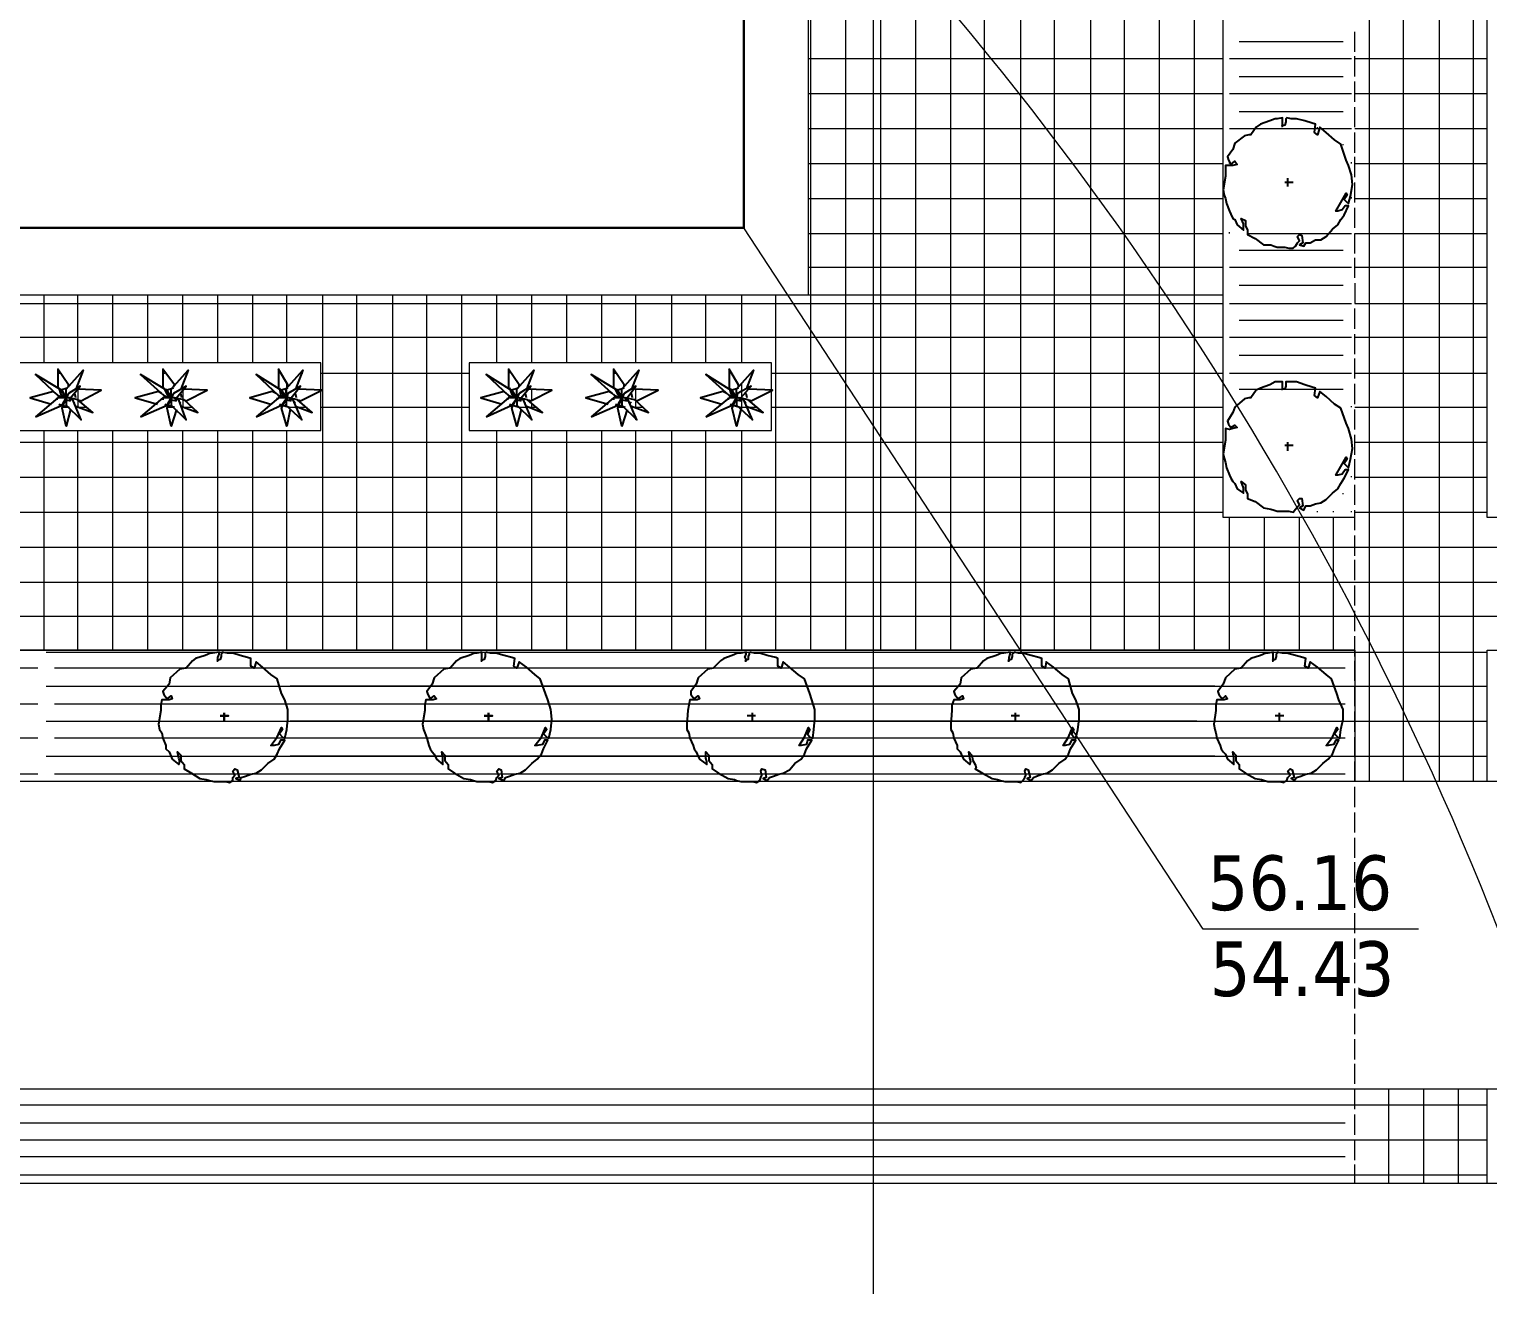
# Model space of a CAD drawing. Extents: x -39.3 to 16.4, y 0 to 11.7.
# Drawn here: x 11.338 to 13.631, y 6.027 to 8.014 of the extents above; entities that cross this region are included whole.
import ezdxf

# ---------------------------------------------------------------- set-up
doc = ezdxf.new("R2010")
doc.units = 0
doc.header["$MEASUREMENT"] = 0
doc.layers.add('PDF _Геометрия', color=7, linetype='Continuous')
doc.layers.add('PDF _Текст', color=7, linetype='Continuous')
doc.styles.add('PDF Tahoma', font='tahoma.ttf')

msp = doc.modelspace()

# ---------------------------------------------------------------- linework, layer by layer
at = {"layer": 'PDF _Геометрия', "lineweight": 13}
for points in [[(12.665, 10.8333), (12.665, 10.66), (12.665, 6.2), (12.665, 6.0267)], [(13.8367, 10.66), (13.8367, 7.005), (13.8333, 6.9733), (13.8267, 6.945), (13.8133, 6.9183), (13.7967, 6.8933), (13.775, 6.8717), (13.75, 6.855), (13.7233, 6.8417), (13.6933, 6.835), (13.6633, 6.8317), (9.2117, 6.8317)], [(12.6217, 7.0383), (12.6217, 7.2467), (12.6217, 7.455), (12.6217, 7.575), (12.6217, 7.5967), (12.6217, 8.2217), (12.6217, 9.6533), (12.6217, 9.8833), (12.6217, 10.66)], [(12.6767, 7.0383), (12.6767, 7.2467), (12.6767, 7.3717), (12.6767, 7.5333), (12.6767, 7.5967), (12.6767, 8.155), (12.6767, 9.6533), (12.6767, 10.66)], [(12.7317, 7.0383), (12.7317, 7.2467), (12.7317, 7.2883), (12.7317, 7.49), (12.7317, 7.5967), (12.7317, 8.0867), (12.7317, 9.6533), (12.7317, 10.66)], [(12.7867, 7.0383), (12.7867, 7.2033), (12.7867, 7.2467), (12.7867, 7.4483), (12.7867, 7.5967), (12.7867, 8.0183), (12.7867, 9.6533), (12.7867, 10.66)], [(12.84, 7.0383), (12.84, 7.12), (12.84, 7.2467), (12.84, 7.405), (12.84, 7.5967), (12.84, 7.9483), (12.84, 9.6533), (12.84, 10.66)], [(13.4217, 7.2467), (13.215, 7.2467), (13.215, 7.5967), (13.215, 10.66)], [(13.445, 6.8317), (13.445, 7.0717), (13.445, 10.66)], [(13.4983, 6.8317), (13.4983, 6.9733), (13.4983, 10.66)], [(13.555, 6.8317), (13.555, 6.8633), (13.555, 10.66)], [(13.6083, 6.8317), (13.6083, 10.66)], [(13.8367, 7.2467), (13.63, 7.2467), (13.63, 10.66)], [(12.5667, 7.0383), (12.5667, 7.2467), (12.5667, 7.5383), (12.5667, 7.5967), (12.5667, 7.6183), (12.5667, 8.2883), (12.5667, 9.6533), (12.5667, 9.82), (12.5667, 10.27)], [(12.8967, 7.0383), (12.8967, 7.2467), (12.8967, 7.3617), (12.8967, 7.5967), (12.8967, 7.8767), (12.8967, 9.6533), (12.8967, 10.015)], [(12.95, 7.0383), (12.95, 7.2467), (12.95, 7.32), (12.95, 7.5967), (12.95, 7.805), (12.95, 9.6533), (12.95, 10.015)], [(13.0067, 7.0383), (13.0067, 7.2467), (13.0067, 7.2767), (13.0067, 7.5967), (13.0067, 7.7317), (13.0067, 9.6533), (13.0067, 10.015)], [(13.06, 7.0383), (13.06, 7.2467), (13.06, 7.5967), (13.06, 7.6583), (13.06, 9.6533), (13.06, 10.015)], [(13.115, 7.0383), (13.115, 7.2467), (13.115, 7.5817), (13.115, 7.5967), (13.115, 9.6533), (13.115, 10.015)], [(13.17, 7.0383), (13.17, 7.2467), (13.17, 7.5033), (13.17, 7.5967), (13.17, 9.6533), (13.17, 10.015)], [(12.665, 6.2), (9.2117, 6.2), (9.2117, 9.6533), (9.0383, 9.6533)], [(13.4217, 7.9783), (13.4217, 8.01)], [(13.24, 7.995), (13.4033, 7.995)], [(12.5633, 7.9683), (12.665, 7.9683), (12.8267, 7.9683), (13.215, 7.9683)], [(13.225, 7.9683), (13.4167, 7.9683)], [(13.4217, 7.94), (13.4217, 7.9717)], [(13.4217, 7.9683), (13.63, 7.9683)], [(13.24, 7.94), (13.4033, 7.94)], [(12.5633, 7.9133), (12.665, 7.9133), (12.8683, 7.9133), (13.215, 7.9133)], [(13.225, 7.9133), (13.4167, 7.9133)], [(13.4217, 7.9), (13.4217, 7.9317)], [(13.4217, 7.9133), (13.63, 7.9133)], [(13.4217, 7.86), (13.4217, 7.8917)], [(13.24, 7.885), (13.4033, 7.885)], [(12.5633, 7.8583), (12.665, 7.8583), (12.9117, 7.8583), (13.215, 7.8583)], [(13.225, 7.8583), (13.4167, 7.8583)], [(13.3633, 7.8583), (13.3633, 7.86)], [(13.4217, 7.8583), (13.63, 7.8583)], [(13.4217, 7.82), (13.4217, 7.8517)], [(13.4033, 7.8317), (13.4033, 7.8333)], [(12.5633, 7.8033), (12.665, 7.8033), (12.9517, 7.8033), (13.215, 7.8033)], [(13.225, 7.8033), (13.225, 7.805)], [(13.4167, 7.8033), (13.4167, 7.805)], [(13.4217, 7.7817), (13.4217, 7.8133)], [(13.4217, 7.8033), (13.63, 7.8033)], [(13.4217, 7.7417), (13.4217, 7.7733)], [(13.4167, 7.7483), (13.4167, 7.75)], [(12.5633, 7.7483), (12.665, 7.7483), (12.9933, 7.7483), (13.215, 7.7483)], [(13.4217, 7.7483), (13.63, 7.7483)], [(13.4217, 7.7017), (13.4217, 7.7333)], [(11.3517, 7.7017), (11.405, 7.7017)], [(11.6017, 7.7017), (11.6567, 7.7017)], [(13.5217, 6.6), (13.1833, 6.6), (12.4617, 7.7017)], [(12.5633, 7.6933), (12.665, 7.6933), (13.035, 7.6933), (13.215, 7.6933)], [(13.225, 7.6933), (13.225, 7.695)], [(13.2533, 7.6933), (13.4167, 7.6933)], [(13.4217, 7.6617), (13.4217, 7.6933), (13.63, 7.6933)], [(13.24, 7.6667), (13.4033, 7.6667)], [(12.5633, 7.64), (12.665, 7.64), (13.0733, 7.64), (13.215, 7.64)], [(13.225, 7.64), (13.4167, 7.64)], [(13.4217, 7.6233), (13.4217, 7.655)], [(13.4217, 7.64), (13.63, 7.64)], [(13.24, 7.6117), (13.4033, 7.6117)], [(13.4217, 7.615), (13.4217, 7.5833), (13.63, 7.5833)], [(11.3617, 7.49), (11.3617, 7.5967)], [(11.415, 7.49), (11.415, 7.5967)], [(11.47, 7.49), (11.47, 7.5967)], [(11.525, 7.49), (11.525, 7.5967)], [(11.58, 7.49), (11.58, 7.5967)], [(11.635, 7.49), (11.635, 7.5967)], [(11.69, 7.49), (11.69, 7.5967)], [(11.7433, 7.49), (11.7433, 7.5967)], [(11.8, 7.0383), (11.8, 7.2467), (11.8, 7.5967)], [(11.8533, 7.0383), (11.8533, 7.2467), (11.8533, 7.5967)], [(11.91, 7.0383), (11.91, 7.2467), (11.91, 7.5967)], [(11.9633, 7.0383), (11.9633, 7.2467), (11.9633, 7.5967)], [(12.0183, 7.0383), (12.0183, 7.2467), (12.0183, 7.5967)], [(12.0733, 7.49), (12.0733, 7.5967)], [(12.1283, 7.49), (12.1283, 7.5967)], [(12.1833, 7.49), (12.1833, 7.5967)], [(12.2383, 7.49), (12.2383, 7.5967)], [(12.2917, 7.49), (12.2917, 7.5967)], [(12.3483, 7.49), (12.3483, 7.5967)], [(12.4017, 7.49), (12.4017, 7.5967)], [(12.4583, 7.49), (12.4583, 7.5967)], [(12.5117, 7.0383), (12.5117, 7.2467), (12.5117, 7.5967)], [(12.5633, 7.5967), (13.215, 7.5967)], [(9.81, 7.5833), (10.515, 7.5833), (10.5333, 7.5833), (12.5367, 7.5833), (12.61, 7.5833), (12.665, 7.5833), (13.1133, 7.5833), (13.215, 7.5833)], [(13.225, 7.5833), (13.4167, 7.5833)], [(13.4217, 7.5433), (13.4217, 7.575)], [(13.24, 7.5567), (13.4033, 7.5567)], [(9.81, 7.53), (10.5, 7.53), (10.555, 7.53), (12.5717, 7.53), (12.665, 7.53), (12.6817, 7.53), (13.1533, 7.53), (13.215, 7.53)], [(13.225, 7.53), (13.4167, 7.53)], [(13.4217, 7.5033), (13.4217, 7.535)], [(13.4217, 7.53), (13.63, 7.53)], [(13.24, 7.5017), (13.4033, 7.5017)], [(13.4217, 7.465), (13.4217, 7.4967)], [(12.0917, 7.4733), (12.0917, 7.475)], [(12.095, 7.4733), (12.095, 7.475)], [(12.475, 7.4733), (12.475, 7.475)], [(11.3833, 7.4733), (11.3867, 7.4733)], [(11.5483, 7.4733), (11.5517, 7.4733)], [(11.73, 7.4733), (11.7317, 7.4733)], [(11.7433, 7.4217), (11.7433, 7.4567)], [(11.7667, 7.4733), (11.7683, 7.4733)], [(11.7967, 7.4733), (12.03, 7.4733)], [(12.2567, 7.4733), (12.26, 7.4733)], [(12.4383, 7.4733), (12.44, 7.4733)], [(12.4583, 7.4167), (12.4583, 7.4567)], [(12.505, 7.4733), (12.6083, 7.4733), (12.665, 7.4733), (12.7517, 7.4733), (13.1917, 7.4733), (13.215, 7.4733)], [(13.225, 7.4733), (13.4167, 7.4733)], [(13.4217, 7.4733), (13.63, 7.4733)], [(13.4217, 7.425), (13.4217, 7.4567)], [(11.415, 7.4483), (11.415, 7.42), (11.4283, 7.42)], [(11.58, 7.4483), (11.58, 7.42), (11.595, 7.42)], [(12.1283, 7.43), (12.1283, 7.4483)], [(12.2917, 7.43), (12.2917, 7.4483)], [(12.2917, 7.4183), (12.2917, 7.4283)], [(13.24, 7.4483), (13.4033, 7.4483)], [(11.39, 7.42), (11.4017, 7.42)], [(11.4133, 7.42), (11.4133, 7.4217)], [(11.415, 7.4117), (11.415, 7.4133)], [(11.415, 7.405), (11.415, 7.4067)], [(11.5567, 7.42), (11.5667, 7.42)], [(11.5783, 7.42), (11.5783, 7.4217)], [(11.58, 7.4133), (11.58, 7.415)], [(11.745, 7.42), (11.7567, 7.42)], [(11.76, 7.42), (11.775, 7.42)], [(11.7967, 7.42), (12.03, 7.42)], [(12.1083, 7.42), (12.12, 7.42)], [(12.1217, 7.42), (12.1367, 7.42)], [(12.1283, 7.4183), (12.1283, 7.4267)], [(12.265, 7.42), (12.275, 7.42)], [(12.2867, 7.42), (12.2867, 7.4217)], [(12.2883, 7.42), (12.3033, 7.42)], [(12.2917, 7.4033), (12.2917, 7.405)], [(12.4533, 7.42), (12.465, 7.42)], [(12.4683, 7.42), (12.4833, 7.42)], [(12.505, 7.42), (12.645, 7.42), (12.665, 7.42), (12.8233, 7.42), (13.215, 7.42)], [(13.4167, 7.42), (13.4167, 7.4217)], [(13.4217, 7.42), (13.63, 7.42)], [(13.4217, 7.385), (13.4217, 7.4167)], [(11.3617, 7.0383), (11.3617, 7.2467), (11.3617, 7.3833)], [(11.415, 7.0383), (11.415, 7.2467), (11.415, 7.3833)], [(11.47, 7.0383), (11.47, 7.2467), (11.47, 7.3833)], [(11.525, 7.0383), (11.525, 7.2467), (11.525, 7.3833)], [(11.58, 7.0383), (11.58, 7.2467), (11.58, 7.3833)], [(11.635, 7.0383), (11.635, 7.2467), (11.635, 7.3833)], [(11.69, 7.0383), (11.69, 7.2467), (11.69, 7.3833)], [(11.7433, 7.0383), (11.7433, 7.2467), (11.7433, 7.3833)], [(12.0733, 7.0383), (12.0733, 7.2467), (12.0733, 7.3833)], [(12.1283, 7.0383), (12.1283, 7.2467), (12.1283, 7.3833)], [(12.1833, 7.0383), (12.1833, 7.2467), (12.1833, 7.3833)], [(12.2383, 7.0383), (12.2383, 7.2467), (12.2383, 7.3833)], [(12.2917, 7.4), (12.2917, 7.4017)], [(12.2917, 7.0383), (12.2917, 7.2467), (12.2917, 7.3833)], [(12.3483, 7.0383), (12.3483, 7.2467), (12.3483, 7.3833)], [(12.4017, 7.0383), (12.4017, 7.2467), (12.4017, 7.3833)], [(12.4583, 7.0383), (12.4583, 7.2467), (12.4583, 7.3833)], [(9.2117, 7.365), (10.3967, 7.365), (10.665, 7.365), (12.665, 7.365), (12.6817, 7.365), (12.8933, 7.365), (13.215, 7.365)], [(13.4217, 7.345), (13.4217, 7.3767)], [(13.4217, 7.365), (13.63, 7.365)], [(13.4217, 7.3067), (13.4217, 7.3383)], [(10.6983, 7.31), (12.665, 7.31), (12.7183, 7.31), (12.9633, 7.31), (13.215, 7.31)], [(13.4167, 7.31), (13.4167, 7.3117)], [(13.4217, 7.31), (13.63, 7.31)], [(13.4217, 7.2667), (13.4217, 7.2983)], [(13.4033, 7.2833), (13.4033, 7.285)], [(9.2117, 7.255), (10.3283, 7.255), (10.7317, 7.255), (12.665, 7.255), (12.7533, 7.255), (13.035, 7.255), (13.215, 7.255)], [(13.225, 7.0383), (13.225, 7.2467)], [(13.28, 7.0383), (13.28, 7.2467)], [(13.335, 7.0383), (13.335, 7.2467)], [(13.3633, 7.255), (13.3633, 7.2567)], [(13.3883, 7.255), (13.3883, 7.2567)], [(13.3883, 7.0383), (13.3883, 7.1667), (13.3883, 7.2467)], [(13.4167, 7.255), (13.4167, 7.2567)], [(13.4217, 7.2267), (13.4217, 7.2583)], [(13.4217, 7.255), (13.63, 7.255)], [(10.7633, 7.2), (12.665, 7.2), (12.79, 7.2), (13.3683, 7.2), (13.8367, 7.2)], [(13.4217, 7.1867), (13.4217, 7.2183)], [(13.4217, 7.1483), (13.4217, 7.18)], [(10.7933, 7.145), (12.665, 7.145), (12.825, 7.145), (13.4017, 7.145), (13.8367, 7.145)], [(13.4217, 7.1083), (13.4217, 7.14)], [(10.8217, 7.0917), (12.665, 7.0917), (12.8617, 7.0917), (13.435, 7.0917), (13.8367, 7.0917)], [(13.4217, 7.0683), (13.4217, 7.1)], [(13.4217, 7.0383), (9.2117, 7.0383)], [(13.4217, 7.0283), (13.4217, 7.06)], [(13.63, 6.8317), (13.63, 7.0383), (13.8367, 7.0383)], [(11.365, 7.035), (13.4217, 7.035), (13.465, 7.035), (13.63, 7.035)], [(13.4217, 6.99), (13.4217, 7.0217)], [(11.3517, 7.01), (10.3083, 7.01)], [(13.4067, 7.01), (11.3783, 7.01)], [(13.215, 7.01), (11.735, 7.01)], [(12.8033, 7.01), (12.145, 7.01)], [(11.365, 6.9817), (13.4217, 6.9817), (13.495, 6.9817), (13.63, 6.9817)], [(13.2017, 6.9817), (11.7483, 6.9817)], [(12.7917, 6.9817), (12.1583, 6.9817)], [(13.4217, 6.95), (13.4217, 6.9817)], [(11.3517, 6.9533), (10.5, 6.9533)], [(13.4067, 6.9533), (11.3783, 6.9533)], [(13.1883, 6.9533), (11.7617, 6.9533)], [(12.7767, 6.9533), (12.1733, 6.9533)], [(11.365, 6.9267), (13.4217, 6.9267), (13.5217, 6.9267), (13.63, 6.9267)], [(13.1733, 6.9267), (11.7483, 6.9267)], [(12.7633, 6.9267), (12.1583, 6.9267)], [(13.4217, 6.91), (13.4217, 6.9417)], [(13.4217, 6.87), (13.4217, 6.9017)], [(11.3517, 6.9), (10.5, 6.9)], [(13.4067, 6.9), (11.3783, 6.9)], [(13.1883, 6.9), (11.735, 6.9)], [(12.7767, 6.9), (12.145, 6.9)], [(11.365, 6.8717), (13.4217, 6.8717), (13.55, 6.8717), (13.63, 6.8717)], [(13.2017, 6.8717), (11.7483, 6.8717)], [(12.8167, 6.8717), (12.1583, 6.8717)], [(13.4217, 6.8317), (13.4217, 6.8633)], [(11.3517, 6.8433), (10.3083, 6.8433)], [(13.4067, 6.8433), (11.3783, 6.8433)], [(13.2417, 6.8433), (11.7067, 6.8433)], [(12.8317, 6.8433), (12.1183, 6.8433)], [(13.4217, 6.7917), (13.4217, 6.8233)], [(13.4217, 6.7517), (13.4217, 6.7833)], [(13.4217, 6.7117), (13.4217, 6.7433)], [(13.4217, 6.6733), (13.4217, 6.705)], [(13.4217, 6.6333), (13.4217, 6.665)], [(13.4217, 6.5933), (13.4217, 6.625)], [(13.4217, 6.5533), (13.4217, 6.585)], [(13.4217, 6.515), (13.4217, 6.5467)], [(13.4217, 6.475), (13.4217, 6.5067)], [(13.4217, 6.435), (13.4217, 6.4667)], [(13.4217, 6.395), (13.4217, 6.4267)], [(13.4217, 6.3567), (13.4217, 6.3883)], [(13.835, 6.2), (13.8267, 6.23), (13.815, 6.2583), (13.7983, 6.2833), (13.7783, 6.305), (13.7533, 6.325), (13.725, 6.3383), (13.6933, 6.345), (13.6633, 6.3483), (9.2117, 6.3483)], [(13.4217, 6.3167), (13.4217, 6.3483)], [(13.475, 6.2), (13.475, 6.3483)], [(13.53, 6.2), (13.53, 6.3483)], [(13.585, 6.2), (13.585, 6.3483)], [(13.63, 6.2), (13.63, 6.3483)], [(12.6533, 6.3233), (9.2267, 6.3233)], [(13.63, 6.3233), (13.4217, 6.3233), (12.2683, 6.3233)], [(13.4217, 6.2767), (13.4217, 6.3083)], [(12.64, 6.295), (9.2117, 6.295)], [(13.4067, 6.295), (12.2833, 6.295)], [(12.6533, 6.2683), (9.2267, 6.2683)], [(13.63, 6.2683), (13.4217, 6.2683), (12.2683, 6.2683)], [(13.4217, 6.2367), (13.4217, 6.2683)], [(12.64, 6.2417), (9.2117, 6.2417)], [(13.4067, 6.2417), (12.2833, 6.2417)], [(12.6533, 6.2133), (9.2267, 6.2133)], [(13.63, 6.2133), (13.4217, 6.2133), (12.2683, 6.2133)], [(13.4217, 6.2), (13.4217, 6.23)]]:
    msp.add_lwpolyline(points, dxfattribs=at)
for points in [[(15.4933, 10.66), (15.4933, 6.2), (9.2117, 6.2), (9.2117, 10.66)], [(11.3217, 7.49), (11.3217, 7.3833), (11.7967, 7.3833), (11.7967, 7.49)], [(12.03, 7.49), (12.03, 7.3833), (12.505, 7.3833), (12.505, 7.49)], [(13.4217, 7.0383), (13.4217, 6.8317), (9.2117, 6.8317), (9.2117, 7.0383)]]:
    msp.add_lwpolyline(points, close=True, dxfattribs=at)
at = {"layer": 'PDF _Геометрия', "lineweight": 9}
msp.add_lwpolyline([(11.6383, 8.985), (11.6383, 8.97), (11.5967, 8.97), (11.1983, 8.97), (10.5017, 8.97), (10.5017, 8.6633), (10.5017, 7.8517), (10.5017, 7.5967), (11.405, 7.5967), (11.6567, 7.5967), (12.5633, 7.5967), (12.5633, 8.9833), (12.5633, 9.8), (12.2183, 9.8), (12.2183, 9.9033), (11.6383, 9.9033), (11.6383, 9.8), (11.3417, 9.8), (11.3417, 9.185), (11.6383, 9.185), (11.6383, 8.9783)], dxfattribs=at)
at = {"layer": 'PDF _Геометрия', "lineweight": 30}
msp.add_lwpolyline([(11.7433, 8.985), (11.7433, 8.8683), (11.5967, 8.8683), (11.1983, 8.8683), (10.6067, 8.8683), (10.6067, 8.6633), (10.6067, 7.8517), (10.6067, 7.7017), (11.405, 7.7017), (11.6567, 7.7017), (12.4617, 7.7017), (12.4617, 8.9833), (12.4617, 9.6967), (12.115, 9.6967), (12.115, 9.8), (11.7433, 9.8), (11.7433, 9.6967), (11.445, 9.6967), (11.445, 9.2883), (11.7433, 9.2883), (11.7433, 8.9783)], dxfattribs=at)
at = {"layer": 'PDF _Геометрия', "lineweight": 25}
for points in [[(13.3067, 7.8617), (13.3083, 7.8617), (13.3083, 7.8633), (13.3083, 7.8667), (13.3083, 7.8717), (13.3083, 7.875), (13.3, 7.8733), (13.2967, 7.8733), (13.2883, 7.87), (13.2733, 7.865), (13.2667, 7.86), (13.2583, 7.8483), (13.255, 7.8483), (13.2483, 7.8467), (13.2333, 7.835), (13.23, 7.825), (13.2217, 7.8133), (13.2233, 7.8083), (13.2267, 7.8017), (13.2333, 7.8067), (13.2367, 7.8017), (13.23, 7.8), (13.225, 7.8), (13.2183, 7.8), (13.2183, 7.7917), (13.2183, 7.7833), (13.215, 7.7617), (13.2167, 7.7533), (13.2183, 7.7483), (13.22, 7.74), (13.225, 7.7283), (13.2267, 7.7233), (13.23, 7.7167), (13.2333, 7.715), (13.2367, 7.7067), (13.2467, 7.6983), (13.2467, 7.7033), (13.2467, 7.7083), (13.2433, 7.7167), (13.25, 7.7133), (13.25, 7.705), (13.2533, 7.6983), (13.2533, 7.6933), (13.2533, 7.6917), (13.265, 7.685), (13.2783, 7.675), (13.29, 7.675), (13.295, 7.6733), (13.3, 7.6717), (13.3117, 7.6717), (13.3183, 7.67), (13.325, 7.67), (13.3283, 7.6733), (13.3317, 7.6783), (13.335, 7.6817), (13.3317, 7.6883), (13.335, 7.6917), (13.3383, 7.69), (13.34, 7.6783), (13.335, 7.675), (13.3417, 7.6733), (13.345, 7.6783), (13.3517, 7.6783), (13.36, 7.6833), (13.3683, 7.6833), (13.3767, 7.6883), (13.3867, 7.7), (13.395, 7.7067), (13.4, 7.715), (13.405, 7.7217), (13.4117, 7.7367), (13.4067, 7.7367), (13.4017, 7.73), (13.395, 7.7283), (13.3917, 7.7283), (13.4, 7.7417), (13.4083, 7.7567), (13.41, 7.7533), (13.405, 7.7467), (13.41, 7.7417), (13.4117, 7.74), (13.415, 7.7517), (13.4183, 7.77), (13.4167, 7.785), (13.4117, 7.8), (13.4083, 7.8083), (13.4, 7.8333), (13.39, 7.84), (13.3767, 7.8517), (13.3667, 7.86), (13.3633, 7.8483), (13.3583, 7.8517), (13.36, 7.865), (13.355, 7.8667), (13.3433, 7.87), (13.33, 7.8733), (13.3217, 7.8733), (13.315, 7.875), (13.3133, 7.8733), (13.3133, 7.8717), (13.3133, 7.8683), (13.3117, 7.8633)], [(11.3867, 7.4483), (11.3483, 7.4717), (11.3833, 7.4383), (11.3967, 7.435), (11.39, 7.4467)], [(11.7317, 7.4483), (11.695, 7.4717), (11.73, 7.4383), (11.7433, 7.435), (11.735, 7.4467)], [(12.26, 7.4483), (12.2217, 7.4717), (12.2583, 7.4383), (12.27, 7.435), (12.2633, 7.4467)], [(13.3067, 7.4483), (13.3083, 7.4483), (13.3083, 7.4517), (13.3083, 7.4567), (13.3083, 7.46), (13.3, 7.46), (13.2967, 7.46), (13.2883, 7.455), (13.2733, 7.45), (13.2667, 7.4467), (13.2583, 7.435), (13.255, 7.435), (13.2483, 7.4333), (13.2333, 7.42), (13.23, 7.4117), (13.2217, 7.3983), (13.2233, 7.3933), (13.2267, 7.3883), (13.2333, 7.3917), (13.2367, 7.3883), (13.23, 7.3867), (13.225, 7.385), (13.2183, 7.3867), (13.2183, 7.3767), (13.2183, 7.3683), (13.215, 7.3467), (13.2167, 7.34), (13.2183, 7.3333), (13.22, 7.325), (13.225, 7.3133), (13.2267, 7.3083), (13.23, 7.3033), (13.2333, 7.3), (13.2367, 7.2917), (13.2467, 7.285), (13.2467, 7.29), (13.2467, 7.2933), (13.2433, 7.3033), (13.25, 7.2983), (13.25, 7.29), (13.2533, 7.2833), (13.2533, 7.28), (13.2533, 7.2767), (13.265, 7.2717), (13.2783, 7.2617), (13.29, 7.26), (13.295, 7.2583), (13.3, 7.2567), (13.3117, 7.2567), (13.3183, 7.2567), (13.325, 7.255), (13.3283, 7.26), (13.3317, 7.2633), (13.335, 7.2667), (13.3317, 7.2733), (13.335, 7.2767), (13.3383, 7.2767), (13.34, 7.265), (13.335, 7.2617), (13.3417, 7.2583), (13.345, 7.265), (13.3517, 7.265), (13.36, 7.2683), (13.3683, 7.27), (13.3767, 7.275), (13.3867, 7.285), (13.395, 7.2917), (13.4, 7.3), (13.405, 7.3083), (13.4117, 7.3217), (13.4067, 7.3217), (13.4017, 7.315), (13.395, 7.3133), (13.3917, 7.3133), (13.4, 7.3267), (13.4083, 7.3417), (13.41, 7.3383), (13.405, 7.3317), (13.41, 7.3267), (13.4117, 7.325), (13.415, 7.3383), (13.4183, 7.355), (13.4167, 7.37), (13.4117, 7.3867), (13.4083, 7.395), (13.4, 7.4183), (13.39, 7.425), (13.3767, 7.4367), (13.3667, 7.445), (13.3633, 7.435), (13.3583, 7.4383), (13.36, 7.45), (13.355, 7.4517), (13.3433, 7.455), (13.33, 7.46), (13.3217, 7.46), (13.315, 7.46), (13.3133, 7.46), (13.3133, 7.4583), (13.3133, 7.4533), (13.3117, 7.4483)], [(11.3483, 7.405), (11.39, 7.4233), (11.3967, 7.435), (11.3833, 7.435)], [(11.385, 7.45), (11.3883, 7.44), (11.3967, 7.435), (11.3917, 7.4417)], [(11.4033, 7.43), (11.4017, 7.435), (11.3967, 7.435), (11.3967, 7.4317)], [(11.5133, 7.405), (11.555, 7.4233), (11.5617, 7.435), (11.5483, 7.435)], [(11.55, 7.45), (11.555, 7.44), (11.5617, 7.435), (11.5583, 7.4417)], [(11.57, 7.43), (11.5667, 7.435), (11.5617, 7.435), (11.5617, 7.4317)], [(11.695, 7.405), (11.735, 7.4233), (11.7433, 7.435), (11.73, 7.435)], [(11.7317, 7.45), (11.7333, 7.44), (11.7433, 7.435), (11.7367, 7.4417)], [(11.75, 7.43), (11.7467, 7.435), (11.7433, 7.435), (11.7433, 7.4317)], [(12.0567, 7.405), (12.0967, 7.4233), (12.105, 7.435), (12.0917, 7.435)], [(12.0933, 7.45), (12.0967, 7.44), (12.105, 7.435), (12.0983, 7.4417)], [(12.1117, 7.43), (12.1083, 7.435), (12.105, 7.435), (12.105, 7.4317)], [(12.2217, 7.405), (12.2633, 7.4233), (12.27, 7.435), (12.2567, 7.435)], [(12.2583, 7.45), (12.2633, 7.44), (12.27, 7.435), (12.2667, 7.4417)], [(12.2783, 7.43), (12.275, 7.435), (12.27, 7.435), (12.27, 7.4317)], [(12.4017, 7.405), (12.4433, 7.4233), (12.45, 7.435), (12.4383, 7.435)], [(12.4383, 7.45), (12.4417, 7.44), (12.45, 7.435), (12.445, 7.4417)], [(12.4567, 7.43), (12.4533, 7.435), (12.45, 7.435), (12.45, 7.4317)], [(11.6333, 7.0217), (11.635, 7.0217), (11.635, 7.0233), (11.635, 7.0267), (11.6367, 7.0317), (11.6367, 7.035), (11.6267, 7.0333), (11.6233, 7.0333), (11.615, 7.03), (11.6, 7.025), (11.595, 7.0217), (11.585, 7.01), (11.5833, 7.01), (11.575, 7.0083), (11.56, 6.995), (11.5583, 6.985), (11.5483, 6.9733), (11.55, 6.9683), (11.555, 6.9617), (11.5617, 6.9667), (11.5633, 6.9617), (11.5583, 6.96), (11.5517, 6.96), (11.5467, 6.96), (11.545, 6.9517), (11.545, 6.9433), (11.5417, 6.9217), (11.5433, 6.9133), (11.5467, 6.9083), (11.5483, 6.9), (11.5533, 6.8883), (11.5533, 6.8833), (11.5583, 6.8783), (11.56, 6.875), (11.5633, 6.8667), (11.5733, 6.8583), (11.575, 6.8633), (11.5733, 6.8683), (11.5717, 6.8783), (11.5767, 6.8733), (11.5767, 6.865), (11.5817, 6.8583), (11.5817, 6.8533), (11.5817, 6.8517), (11.5933, 6.845), (11.6067, 6.8367), (11.6167, 6.835), (11.6217, 6.8333), (11.6283, 6.8317), (11.6383, 6.8317), (11.6467, 6.8317), (11.6533, 6.83), (11.6583, 6.8333), (11.6583, 6.8383), (11.6617, 6.8417), (11.6583, 6.8483), (11.6617, 6.8517), (11.665, 6.85), (11.6683, 6.8383), (11.6633, 6.8367), (11.67, 6.8333), (11.6717, 6.8383), (11.6783, 6.84), (11.6867, 6.8433), (11.695, 6.845), (11.7033, 6.85), (11.7133, 6.86), (11.7233, 6.8667), (11.7283, 6.875), (11.7317, 6.8833), (11.74, 6.8967), (11.7333, 6.8967), (11.73, 6.89), (11.7233, 6.8883), (11.7183, 6.8883), (11.7283, 6.9017), (11.735, 6.9167), (11.7367, 6.9133), (11.7317, 6.9067), (11.7367, 6.9017), (11.74, 6.9), (11.7433, 6.9133), (11.745, 6.93), (11.745, 6.945), (11.74, 6.96), (11.735, 6.97), (11.7283, 6.9933), (11.7183, 7), (11.705, 7.0117), (11.695, 7.02), (11.6917, 7.01), (11.6867, 7.0133), (11.6867, 7.025), (11.6817, 7.0267), (11.67, 7.03), (11.6583, 7.0333), (11.65, 7.0333), (11.6417, 7.035), (11.6417, 7.0333), (11.64, 7.0317), (11.64, 7.0283), (11.6383, 7.0233)], [(11.6333, 7.0217), (11.635, 7.0217), (11.635, 7.0233), (11.635, 7.0267), (11.6367, 7.0317), (11.6367, 7.035), (11.6267, 7.0333), (11.6233, 7.0333), (11.615, 7.03), (11.6, 7.025), (11.595, 7.0217), (11.585, 7.01), (11.5833, 7.01), (11.575, 7.0083), (11.56, 6.995), (11.5583, 6.985), (11.5483, 6.9733), (11.55, 6.9683), (11.555, 6.9617), (11.5617, 6.9667), (11.5633, 6.9617), (11.5583, 6.96), (11.5517, 6.96), (11.5467, 6.96), (11.545, 6.9517), (11.545, 6.9433), (11.5417, 6.9217), (11.5433, 6.9133), (11.5467, 6.9083), (11.5483, 6.9), (11.5533, 6.8883), (11.5533, 6.8833), (11.5583, 6.8783), (11.56, 6.875), (11.5633, 6.8667), (11.5733, 6.8583), (11.575, 6.8633), (11.5733, 6.8683), (11.5717, 6.8783), (11.5767, 6.8733), (11.5767, 6.865), (11.5817, 6.8583), (11.5817, 6.8533), (11.5817, 6.8517), (11.5933, 6.845), (11.6067, 6.8367), (11.6167, 6.835), (11.6217, 6.8333), (11.6283, 6.8317), (11.6383, 6.8317), (11.6467, 6.8317), (11.6533, 6.83), (11.6583, 6.8333), (11.6583, 6.8383), (11.6617, 6.8417), (11.6583, 6.8483), (11.6617, 6.8517), (11.665, 6.85), (11.6683, 6.8383), (11.6633, 6.8367), (11.67, 6.8333), (11.6717, 6.8383), (11.6783, 6.84), (11.6867, 6.8433), (11.695, 6.845), (11.7033, 6.85), (11.7133, 6.86), (11.7233, 6.8667), (11.7283, 6.875), (11.7317, 6.8833), (11.74, 6.8967), (11.7333, 6.8967), (11.73, 6.89), (11.7233, 6.8883), (11.7183, 6.8883), (11.7283, 6.9017), (11.735, 6.9167), (11.7367, 6.9133), (11.7317, 6.9067), (11.7367, 6.9017), (11.74, 6.9), (11.7433, 6.9133), (11.745, 6.93), (11.745, 6.945), (11.74, 6.96), (11.735, 6.97), (11.7283, 6.9933), (11.7183, 7), (11.705, 7.0117), (11.695, 7.02), (11.6917, 7.01), (11.6867, 7.0133), (11.6867, 7.025), (11.6817, 7.0267), (11.67, 7.03), (11.6583, 7.0333), (11.65, 7.0333), (11.6417, 7.035), (11.6417, 7.0333), (11.64, 7.0317), (11.64, 7.0283), (11.6383, 7.0233)], [(12.0483, 7.0217), (12.05, 7.0217), (12.05, 7.0233), (12.05, 7.0267), (12.05, 7.0317), (12.05, 7.035), (12.0417, 7.0333), (12.0383, 7.0333), (12.03, 7.03), (12.015, 7.025), (12.01, 7.0217), (12, 7.01), (11.9983, 7.01), (11.99, 7.0083), (11.975, 6.995), (11.9717, 6.985), (11.9633, 6.9733), (11.965, 6.9683), (11.9683, 6.9617), (11.975, 6.9667), (11.9783, 6.9617), (11.9733, 6.96), (11.9667, 6.96), (11.9617, 6.96), (11.96, 6.9517), (11.96, 6.9433), (11.9567, 6.9217), (11.9583, 6.9133), (11.96, 6.9083), (11.9633, 6.9), (11.9667, 6.8883), (11.9683, 6.8833), (11.9717, 6.8783), (11.975, 6.875), (11.9783, 6.8667), (11.9883, 6.8583), (11.9883, 6.8633), (11.9883, 6.8683), (11.9867, 6.8783), (11.9917, 6.8733), (11.9917, 6.865), (11.9967, 6.8583), (11.9967, 6.8533), (11.9967, 6.8517), (12.0067, 6.845), (12.0217, 6.8367), (12.0317, 6.835), (12.0367, 6.8333), (12.0417, 6.8317), (12.0533, 6.8317), (12.06, 6.8317), (12.0667, 6.83), (12.0717, 6.8333), (12.0733, 6.8383), (12.0767, 6.8417), (12.0733, 6.8483), (12.0767, 6.8517), (12.08, 6.85), (12.0817, 6.8383), (12.0767, 6.8367), (12.085, 6.8333), (12.0867, 6.8383), (12.0933, 6.84), (12.1017, 6.8433), (12.11, 6.845), (12.1183, 6.85), (12.1283, 6.86), (12.1367, 6.8667), (12.1433, 6.875), (12.1467, 6.8833), (12.1533, 6.8967), (12.1483, 6.8967), (12.145, 6.89), (12.1367, 6.8883), (12.1333, 6.8883), (12.1433, 6.9017), (12.15, 6.9167), (12.1517, 6.9133), (12.1467, 6.9067), (12.1517, 6.9017), (12.155, 6.9), (12.1583, 6.9133), (12.16, 6.93), (12.1583, 6.945), (12.1533, 6.96), (12.15, 6.97), (12.1417, 6.9933), (12.1333, 7), (12.12, 7.0117), (12.1083, 7.02), (12.105, 7.01), (12.1, 7.0133), (12.1017, 7.025), (12.0967, 7.0267), (12.085, 7.03), (12.0717, 7.0333), (12.0633, 7.0333), (12.0567, 7.035), (12.055, 7.0333), (12.055, 7.0317), (12.055, 7.0283), (12.0533, 7.0233)], [(12.0483, 7.0217), (12.05, 7.0217), (12.05, 7.0233), (12.05, 7.0267), (12.05, 7.0317), (12.05, 7.035), (12.0417, 7.0333), (12.0383, 7.0333), (12.03, 7.03), (12.015, 7.025), (12.01, 7.0217), (12, 7.01), (11.9983, 7.01), (11.99, 7.0083), (11.975, 6.995), (11.9717, 6.985), (11.9633, 6.9733), (11.965, 6.9683), (11.9683, 6.9617), (11.975, 6.9667), (11.9783, 6.9617), (11.9733, 6.96), (11.9667, 6.96), (11.9617, 6.96), (11.96, 6.9517), (11.96, 6.9433), (11.9567, 6.9217), (11.9583, 6.9133), (11.96, 6.9083), (11.9633, 6.9), (11.9667, 6.8883), (11.9683, 6.8833), (11.9717, 6.8783), (11.975, 6.875), (11.9783, 6.8667), (11.9883, 6.8583), (11.9883, 6.8633), (11.9883, 6.8683), (11.9867, 6.8783), (11.9917, 6.8733), (11.9917, 6.865), (11.9967, 6.8583), (11.9967, 6.8533), (11.9967, 6.8517), (12.0067, 6.845), (12.0217, 6.8367), (12.0317, 6.835), (12.0367, 6.8333), (12.0417, 6.8317), (12.0533, 6.8317), (12.06, 6.8317), (12.0667, 6.83), (12.0717, 6.8333), (12.0733, 6.8383), (12.0767, 6.8417), (12.0733, 6.8483), (12.0767, 6.8517), (12.08, 6.85), (12.0817, 6.8383), (12.0767, 6.8367), (12.085, 6.8333), (12.0867, 6.8383), (12.0933, 6.84), (12.1017, 6.8433), (12.11, 6.845), (12.1183, 6.85), (12.1283, 6.86), (12.1367, 6.8667), (12.1433, 6.875), (12.1467, 6.8833), (12.1533, 6.8967), (12.1483, 6.8967), (12.145, 6.89), (12.1367, 6.8883), (12.1333, 6.8883), (12.1433, 6.9017), (12.15, 6.9167), (12.1517, 6.9133), (12.1467, 6.9067), (12.1517, 6.9017), (12.155, 6.9), (12.1583, 6.9133), (12.16, 6.93), (12.1583, 6.945), (12.1533, 6.96), (12.15, 6.97), (12.1417, 6.9933), (12.1333, 7), (12.12, 7.0117), (12.1083, 7.02), (12.105, 7.01), (12.1, 7.0133), (12.1017, 7.025), (12.0967, 7.0267), (12.085, 7.03), (12.0717, 7.0333), (12.0633, 7.0333), (12.0567, 7.035), (12.055, 7.0333), (12.055, 7.0317), (12.055, 7.0283), (12.0533, 7.0233)], [(12.4633, 7.0217), (12.465, 7.0217), (12.465, 7.0233), (12.4633, 7.0267), (12.465, 7.0317), (12.465, 7.035), (12.4567, 7.0333), (12.4517, 7.0333), (12.4433, 7.03), (12.43, 7.025), (12.425, 7.0217), (12.4133, 7.01), (12.405, 7.0083), (12.39, 6.995), (12.3867, 6.985), (12.3783, 6.9733), (12.3783, 6.9683), (12.3833, 6.9617), (12.39, 6.9667), (12.3917, 6.9617), (12.3883, 6.96), (12.3817, 6.96), (12.3767, 6.96), (12.375, 6.9517), (12.3733, 6.9433), (12.3717, 6.9217), (12.3717, 6.9133), (12.375, 6.9083), (12.3767, 6.9), (12.3817, 6.8883), (12.3833, 6.8833), (12.3867, 6.8783), (12.3883, 6.875), (12.3917, 6.8667), (12.4033, 6.8583), (12.4033, 6.8633), (12.4017, 6.8683), (12.4017, 6.8783), (12.4067, 6.8733), (12.4067, 6.865), (12.4117, 6.8583), (12.4117, 6.8533), (12.4117, 6.8517), (12.4217, 6.845), (12.4367, 6.8367), (12.4467, 6.835), (12.45, 6.8333), (12.4567, 6.8317), (12.4667, 6.8317), (12.475, 6.8317), (12.4817, 6.83), (12.4867, 6.8333), (12.4883, 6.8383), (12.49, 6.8417), (12.4883, 6.8483), (12.49, 6.8517), (12.495, 6.85), (12.4967, 6.8383), (12.4917, 6.8367), (12.4983, 6.8333), (12.5017, 6.8383), (12.5083, 6.84), (12.5167, 6.8433), (12.5233, 6.845), (12.5333, 6.85), (12.5417, 6.86), (12.5517, 6.8667), (12.5567, 6.875), (12.56, 6.8833), (12.5683, 6.8967), (12.5617, 6.8967), (12.56, 6.89), (12.5517, 6.8883), (12.5483, 6.8883), (12.5567, 6.9017), (12.5633, 6.9167), (12.565, 6.9133), (12.5617, 6.9067), (12.565, 6.9017), (12.57, 6.9), (12.5717, 6.9133), (12.5733, 6.93), (12.5733, 6.945), (12.5683, 6.96), (12.565, 6.97), (12.5567, 6.9933), (12.5467, 7), (12.5333, 7.0117), (12.5233, 7.02), (12.52, 7.01), (12.515, 7.0133), (12.515, 7.025), (12.5117, 7.0267), (12.4983, 7.03), (12.4867, 7.0333), (12.4783, 7.0333), (12.4717, 7.035), (12.47, 7.0333), (12.47, 7.0317), (12.4683, 7.0283), (12.4683, 7.0233)], [(12.8767, 7.0217), (12.8783, 7.0217), (12.8783, 7.0233), (12.8783, 7.0267), (12.88, 7.0317), (12.88, 7.035), (12.87, 7.0333), (12.8667, 7.0333), (12.8583, 7.03), (12.8433, 7.025), (12.8383, 7.0217), (12.8283, 7.01), (12.8267, 7.01), (12.8183, 7.0083), (12.8033, 6.995), (12.8017, 6.985), (12.7917, 6.9733), (12.7933, 6.9683), (12.7983, 6.9617), (12.805, 6.9667), (12.8067, 6.9617), (12.8017, 6.96), (12.795, 6.96), (12.7917, 6.96), (12.7883, 6.9517), (12.7883, 6.9433), (12.7867, 6.9217), (12.7867, 6.9133), (12.79, 6.9083), (12.7917, 6.9), (12.7967, 6.8883), (12.7967, 6.8833), (12.8017, 6.8783), (12.8033, 6.875), (12.8067, 6.8667), (12.8167, 6.8583), (12.8183, 6.8633), (12.8167, 6.8683), (12.815, 6.8783), (12.82, 6.8733), (12.8217, 6.865), (12.825, 6.8583), (12.8267, 6.8533), (12.825, 6.8517), (12.8367, 6.845), (12.8517, 6.8367), (12.86, 6.835), (12.865, 6.8333), (12.8717, 6.8317), (12.8817, 6.8317), (12.89, 6.8317), (12.8967, 6.83), (12.9, 6.8333), (12.9033, 6.8383), (12.905, 6.8417), (12.9033, 6.8483), (12.905, 6.8517), (12.9083, 6.85), (12.9117, 6.8383), (12.9067, 6.8367), (12.9133, 6.8333), (12.9167, 6.8383), (12.9217, 6.84), (12.93, 6.8433), (12.9383, 6.845), (12.9467, 6.85), (12.9567, 6.86), (12.9667, 6.8667), (12.9717, 6.875), (12.975, 6.8833), (12.9833, 6.8967), (12.9767, 6.8967), (12.9733, 6.89), (12.9667, 6.8883), (12.9633, 6.8883), (12.9717, 6.9017), (12.9783, 6.9167), (12.98, 6.9133), (12.9767, 6.9067), (12.98, 6.9017), (12.9833, 6.9), (12.9867, 6.9133), (12.9883, 6.93), (12.9883, 6.945), (12.9833, 6.96), (12.9783, 6.97), (12.9717, 6.9933), (12.9617, 7), (12.9483, 7.0117), (12.9367, 7.02), (12.935, 7.01), (12.93, 7.0133), (12.93, 7.025), (12.925, 7.0267), (12.9133, 7.03), (12.9, 7.0333), (12.8933, 7.0333), (12.8867, 7.035), (12.885, 7.0333), (12.8833, 7.0317), (12.8833, 7.0283), (12.8817, 7.0233)], [(13.2917, 7.0217), (13.2933, 7.0217), (13.2933, 7.0233), (13.2933, 7.0267), (13.2933, 7.0317), (13.2933, 7.035), (13.285, 7.0333), (13.2817, 7.0333), (13.2733, 7.03), (13.2583, 7.025), (13.2533, 7.0217), (13.2433, 7.01), (13.2417, 7.01), (13.2333, 7.0083), (13.2183, 6.995), (13.215, 6.985), (13.2067, 6.9733), (13.2083, 6.9683), (13.2133, 6.9617), (13.2183, 6.9667), (13.2217, 6.9617), (13.2167, 6.96), (13.21, 6.96), (13.205, 6.96), (13.2033, 6.9517), (13.2033, 6.9433), (13.2, 6.9217), (13.2017, 6.9133), (13.2033, 6.9083), (13.205, 6.9), (13.21, 6.8883), (13.2117, 6.8833), (13.215, 6.8783), (13.2183, 6.875), (13.2217, 6.8667), (13.2317, 6.8583), (13.2317, 6.8633), (13.2317, 6.8683), (13.23, 6.8783), (13.235, 6.8733), (13.235, 6.865), (13.24, 6.8583), (13.24, 6.8533), (13.24, 6.8517), (13.25, 6.845), (13.265, 6.8367), (13.275, 6.835), (13.28, 6.8333), (13.285, 6.8317), (13.2967, 6.8317), (13.3033, 6.8317), (13.31, 6.83), (13.315, 6.8333), (13.3167, 6.8383), (13.32, 6.8417), (13.3167, 6.8483), (13.32, 6.8517), (13.3233, 6.85), (13.3267, 6.8383), (13.3217, 6.8367), (13.3267, 6.8333), (13.33, 6.8383), (13.3367, 6.84), (13.345, 6.8433), (13.3533, 6.845), (13.3617, 6.85), (13.3717, 6.86), (13.38, 6.8667), (13.3867, 6.875), (13.39, 6.8833), (13.3967, 6.8967), (13.3917, 6.8967), (13.3883, 6.89), (13.38, 6.8883), (13.3767, 6.8883), (13.3867, 6.9017), (13.3933, 6.9167), (13.395, 6.9133), (13.39, 6.9067), (13.395, 6.9017), (13.3983, 6.9), (13.4, 6.9133), (13.4033, 6.93), (13.4033, 6.945), (13.3967, 6.96), (13.3933, 6.97), (13.385, 6.9933), (13.3767, 7), (13.3633, 7.0117), (13.3517, 7.02), (13.3483, 7.01), (13.3433, 7.0133), (13.345, 7.025), (13.34, 7.0267), (13.3283, 7.03), (13.315, 7.0333), (13.3083, 7.0333), (13.3, 7.035), (13.3, 7.0333), (13.2983, 7.0317), (13.2983, 7.0283), (13.2967, 7.0233)]]:
    msp.add_lwpolyline(points, close=True, dxfattribs=at)
for points in [[(13.325, 7.7733), (13.3117, 7.7733)], [(13.3167, 7.7667), (13.3167, 7.78)], [(11.4, 7.4517), (11.4, 7.455), (11.3833, 7.48), (11.3833, 7.45)], [(11.4117, 7.4217), (11.4383, 7.4117), (11.415, 7.4317), (11.4017, 7.435), (11.4033, 7.435), (11.4183, 7.4533), (11.4, 7.4417), (11.3967, 7.435), (11.3967, 7.4483), (11.4233, 7.4783), (11.4117, 7.4483)], [(11.565, 7.4517), (11.5667, 7.455), (11.5483, 7.48), (11.5483, 7.45)], [(11.5767, 7.4217), (11.6033, 7.4117), (11.5817, 7.4317), (11.5667, 7.435), (11.57, 7.435), (11.585, 7.4533), (11.565, 7.4417), (11.5617, 7.435), (11.5617, 7.4483), (11.5883, 7.4783), (11.5767, 7.4483)], [(11.745, 7.4517), (11.745, 7.455), (11.73, 7.48), (11.73, 7.45)], [(11.7567, 7.4217), (11.7833, 7.4117), (11.76, 7.4317), (11.7467, 7.435), (11.75, 7.435), (11.765, 7.4533), (11.745, 7.4417), (11.7433, 7.435), (11.7417, 7.4483), (11.7683, 7.4783), (11.7567, 7.4483)], [(12.1083, 7.4517), (12.1083, 7.455), (12.0917, 7.48), (12.0917, 7.45)], [(12.12, 7.4217), (12.145, 7.4117), (12.1217, 7.4317), (12.1083, 7.435), (12.1117, 7.435), (12.1267, 7.4533), (12.1083, 7.4417), (12.105, 7.435), (12.105, 7.4483), (12.1317, 7.4783), (12.12, 7.4483)], [(12.2733, 7.4517), (12.2733, 7.455), (12.2567, 7.48), (12.2567, 7.45)], [(12.285, 7.4217), (12.3117, 7.4117), (12.29, 7.4317), (12.275, 7.435), (12.2783, 7.435), (12.2917, 7.4533), (12.2733, 7.4417), (12.27, 7.435), (12.27, 7.4483), (12.2967, 7.4783), (12.285, 7.4483)], [(12.4533, 7.4517), (12.4533, 7.455), (12.4383, 7.48), (12.4383, 7.45)], [(12.465, 7.4217), (12.4917, 7.4117), (12.4683, 7.4317), (12.455, 7.435), (12.4567, 7.435), (12.4733, 7.4533), (12.4517, 7.4417), (12.45, 7.435), (12.45, 7.4483), (12.4767, 7.4783), (12.465, 7.4483)], [(11.5517, 7.4483), (11.5133, 7.4717), (11.55, 7.4383), (11.5617, 7.435), (11.555, 7.4467), (11.5533, 7.4483)], [(12.0933, 7.4483), (12.0567, 7.4717), (12.0917, 7.4383), (12.105, 7.435), (12.0967, 7.4467), (12.095, 7.4483)], [(12.4383, 7.4483), (12.4017, 7.4717), (12.4383, 7.4383), (12.45, 7.435), (12.4433, 7.4467), (12.44, 7.4483)], [(11.38, 7.4417), (11.3767, 7.445), (11.34, 7.435), (11.3733, 7.425)], [(11.3833, 7.44), (11.3817, 7.4383)], [(11.3817, 7.435), (11.3817, 7.4317)], [(11.3983, 7.45), (11.3883, 7.4467)], [(11.4033, 7.4167), (11.3967, 7.39), (11.39, 7.4183), (11.3967, 7.435), (11.3967, 7.4233), (11.42, 7.4), (11.4067, 7.4317), (11.4017, 7.4333)], [(11.4067, 7.4467), (11.4067, 7.4467)], [(11.4083, 7.4267), (11.41, 7.4283)], [(11.4117, 7.435), (11.41, 7.4417)], [(11.415, 7.4317), (11.42, 7.43), (11.4517, 7.4467), (11.415, 7.4483)], [(11.5467, 7.4417), (11.5417, 7.445), (11.505, 7.435), (11.54, 7.425)], [(11.55, 7.44), (11.5483, 7.4383)], [(11.5483, 7.435), (11.5483, 7.4317)], [(11.565, 7.45), (11.555, 7.4467)], [(11.57, 7.4167), (11.5617, 7.39), (11.555, 7.4183), (11.5617, 7.435), (11.5617, 7.4233), (11.585, 7.4), (11.5733, 7.4317), (11.5683, 7.4333)], [(11.5733, 7.4467), (11.5733, 7.4467)], [(11.575, 7.4267), (11.5767, 7.4283)], [(11.5783, 7.435), (11.5767, 7.4417)], [(11.5817, 7.4317), (11.585, 7.43), (11.6183, 7.4467), (11.5817, 7.4483)], [(11.7267, 7.4417), (11.72, 7.445), (11.685, 7.435), (11.7183, 7.425)], [(11.73, 7.44), (11.7283, 7.4383)], [(11.7283, 7.435), (11.7283, 7.4317)], [(11.745, 7.45), (11.735, 7.4467)], [(11.7483, 7.4167), (11.7433, 7.39), (11.735, 7.4183), (11.7433, 7.435), (11.7417, 7.4233), (11.7667, 7.4), (11.7533, 7.4317), (11.7467, 7.4333)], [(11.7533, 7.4467), (11.7533, 7.4467)], [(11.755, 7.4267), (11.7567, 7.4283)], [(11.7583, 7.435), (11.7567, 7.4417)], [(11.7617, 7.4317), (11.765, 7.43), (11.7983, 7.4467), (11.7617, 7.4483)], [(12.0883, 7.4417), (12.085, 7.445), (12.0483, 7.435), (12.0817, 7.425)], [(12.0917, 7.44), (12.09, 7.4383)], [(12.09, 7.435), (12.09, 7.4317)], [(12.1067, 7.45), (12.0967, 7.4467)], [(12.1117, 7.4167), (12.105, 7.39), (12.0967, 7.4183), (12.105, 7.435), (12.105, 7.4233), (12.1283, 7.4), (12.115, 7.4317), (12.1083, 7.4333)], [(12.115, 7.4467), (12.115, 7.4467)], [(12.1167, 7.4267), (12.1183, 7.4283)], [(12.12, 7.435), (12.1183, 7.4417)], [(12.1233, 7.4317), (12.1267, 7.43), (12.16, 7.4467), (12.1233, 7.4483)], [(12.255, 7.4417), (12.25, 7.445), (12.2133, 7.435), (12.2483, 7.425)], [(12.2583, 7.44), (12.2567, 7.4383)], [(12.2567, 7.435), (12.2567, 7.4317)], [(12.2733, 7.45), (12.2633, 7.4467)], [(12.2783, 7.4167), (12.27, 7.39), (12.2633, 7.4183), (12.27, 7.435), (12.27, 7.4233), (12.2933, 7.4), (12.28, 7.4317), (12.275, 7.4333)], [(12.2817, 7.4467), (12.2817, 7.4467)], [(12.2833, 7.4267), (12.285, 7.4283)], [(12.2867, 7.435), (12.285, 7.4417)], [(12.29, 7.4317), (12.2933, 7.43), (12.3267, 7.4467), (12.29, 7.4483)], [(12.435, 7.4417), (12.4283, 7.445), (12.3933, 7.435), (12.4267, 7.425)], [(12.4383, 7.44), (12.4367, 7.4383)], [(12.4367, 7.435), (12.4367, 7.4317)], [(12.4533, 7.45), (12.4433, 7.4467)], [(12.4567, 7.4167), (12.45, 7.39), (12.4433, 7.4183), (12.45, 7.435), (12.45, 7.4233), (12.475, 7.4), (12.4617, 7.4317), (12.455, 7.4333)], [(12.4617, 7.4467), (12.4617, 7.4467)], [(12.4633, 7.4267), (12.465, 7.4283)], [(12.4667, 7.435), (12.465, 7.4417)], [(12.47, 7.4317), (12.4733, 7.43), (12.5067, 7.4467), (12.47, 7.4483)], [(11.385, 7.425), (11.4, 7.42)], [(11.5517, 7.425), (11.5667, 7.42)], [(11.7317, 7.425), (11.7467, 7.42)], [(12.0933, 7.425), (12.1083, 7.42)], [(12.26, 7.425), (12.275, 7.42)], [(12.44, 7.425), (12.455, 7.42)], [(13.325, 7.36), (13.3117, 7.36)], [(13.3167, 7.3517), (13.3167, 7.365)], [(11.6383, 6.935), (11.6517, 6.935), (11.6383, 6.935)], [(11.645, 6.94), (11.645, 6.9267), (11.645, 6.94)], [(12.0533, 6.935), (12.0667, 6.935), (12.0533, 6.935)], [(12.06, 6.94), (12.06, 6.9267), (12.06, 6.94)], [(12.48, 6.935), (12.4667, 6.935)], [(12.475, 6.9267), (12.475, 6.94)], [(12.895, 6.935), (12.8817, 6.935)], [(12.8883, 6.9267), (12.8883, 6.94)], [(13.31, 6.935), (13.2967, 6.935)], [(13.3033, 6.9267), (13.3033, 6.94)]]:
    msp.add_lwpolyline(points, dxfattribs=at)
at = {"layer": 'PDF _Геометрия', "lineweight": 13}
msp.add_arc((8.8384, 4.7163), 5.1643, 16.6961, 43.8395, dxfattribs=at)

# ---------------------------------------------------------------- texts
at = {"layer": 'PDF _Текст', "char_height": 0.08603, "attachment_point": 7, "style": 'PDF Tahoma'}
for s, insert in [('56.16', (13.1901, 6.628)), ('54.43', (13.1935, 6.493))]:
    msp.add_mtext(s, dxfattribs=dict(at, insert=insert))

doc.saveas('drawing.dxf')
